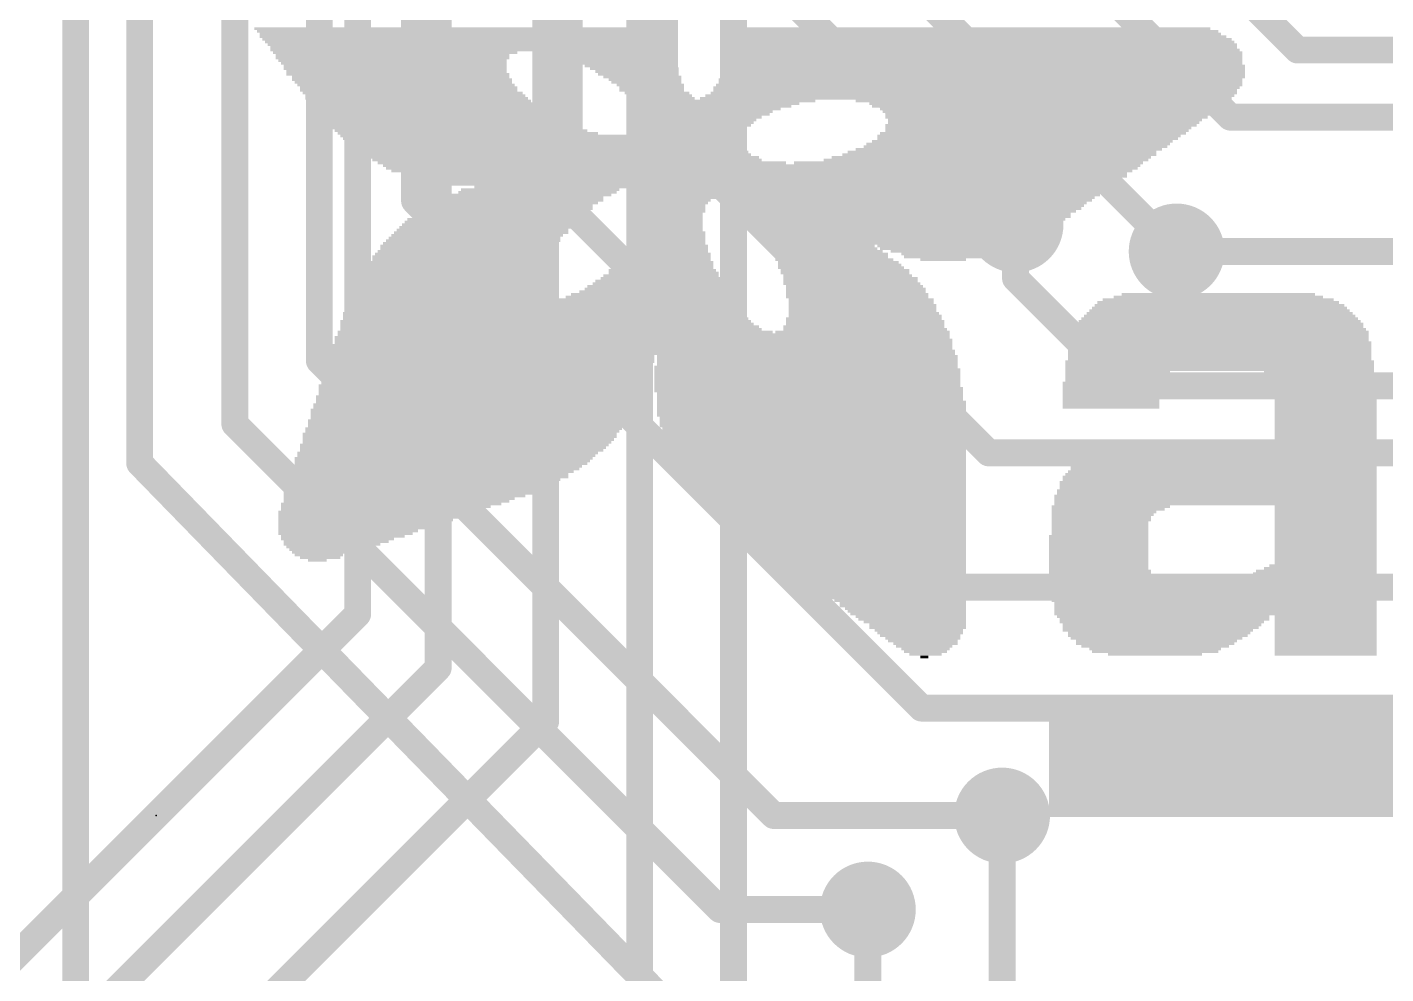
# Model space of a CAD drawing. Extents: x -9.8 to 65.3, y -0.3 to 69.2.
# Drawn here: x 16.69 to 29.54, y 23.01 to 31.97 of the extents above; entities that cross this region are included whole.
import ezdxf

# ---------------------------------------------------------------- set-up
doc = ezdxf.new("R2010")
doc.units = 0
for name, color, linetype in [('1', 12, 'CONTINUOUS'), ('16', 132, 'CONTINUOUS'), ('18', 110, 'CONTINUOUS'), ('21', 40, 'CONTINUOUS'), ('23', 40, 'CONTINUOUS')]:
    doc.layers.add(name, color=color, linetype=linetype)

# ---------------------------------------------------------------- blocks, each defined once
blk = doc.blocks.new('RECT')
blk.add_solid([(-0.5, -0.5), (0.5, -0.5), (-0.5, 0.5), (0.5, 0.5)])
blk = doc.blocks.new('ROUNDV')
at = {"const_width": 0.5}
blk.add_lwpolyline([(0, -0.25, 1), (0, 0.25, 1), (0, -0.25)], format="xyb", dxfattribs=at)

msp = doc.modelspace()

# ---------------------------------------------------------------- linework, layer by layer
at = {"layer": '1', "const_width": 0.254}
for points in [[(17.145, 46.736), (17.145, 18.034)], [(17.75, 43.727), (17.75, 27.843)], [(18.65, 43.727), (18.65, 28.213)], [(19.45, 43.727), (19.45, 28.81)], [(20.35, 43.727), (20.35, 30.323)], [(21.814, 43.727), (21.814, 30.256)], [(22.714, 43.727), (22.714, 31.007)], [(26.289, 34.163), (28.702, 31.75)], [(25.654, 33.528), (28.067, 31.115)], [(24.414, 32.99), (27.559, 29.845)], [(23.514, 32.62), (26.035, 30.099)], [(28.702, 31.75), (47.625, 31.75)], [(28.067, 31.115), (45.466, 31.115)], [(22.714, 31.007), (25.781, 27.94)], [(20.35, 30.323), (25.146, 25.527)], [(21.814, 30.256), (25.4, 26.67)], [(19.45, 28.81), (23.749, 24.511)], [(18.65, 28.213), (23.241, 23.622)], [(25.781, 27.94), (50.546, 27.94)], [(17.75, 27.843), (22.733, 22.733)], [(25.4, 26.67), (49.911, 26.67)], [(25.146, 25.527), (47.879, 25.527)], [(23.749, 24.511), (25.908, 24.511)], [(23.241, 23.622), (24.638, 23.622)]]:
    msp.add_lwpolyline(points, dxfattribs=at)
at = {"layer": '1', "const_width": 0.127}
for points in [[(28.702, 31.8135, 1), (28.702, 31.6865)], [(28.6571, 31.7051, 1), (28.7469, 31.7949)], [(28.067, 31.1785, 1), (28.067, 31.0515)], [(22.7589, 31.0519, 1), (22.6691, 30.9621)], [(28.0221, 31.0701, 1), (28.1119, 31.1599)], [(22.6505, 31.007, 1), (22.7775, 31.007)], [(20.3949, 30.3679, 1), (20.3051, 30.2781)], [(20.2865, 30.323, 1), (20.4135, 30.323)], [(21.8589, 30.3009, 1), (21.7691, 30.2111)], [(21.7505, 30.256, 1), (21.8775, 30.256)], [(25.9901, 30.0541, 1), (26.0799, 30.1439)], [(27.5141, 29.8001, 1), (27.6039, 29.8899)], [(19.4949, 28.8549, 1), (19.4051, 28.7651)], [(19.3865, 28.81, 1), (19.5135, 28.81)], [(18.6949, 28.2579, 1), (18.6051, 28.1681)], [(18.5865, 28.213, 1), (18.7135, 28.213)], [(25.781, 28.0035, 1), (25.781, 27.8765)], [(25.7361, 27.8951, 1), (25.8259, 27.9849)], [(17.7955, 27.8873, 1), (17.7045, 27.7987)], [(17.6865, 27.843, 1), (17.8135, 27.843)], [(25.4, 26.7335, 1), (25.4, 26.6065)], [(25.3551, 26.6251, 1), (25.4449, 26.7149)], [(25.146, 25.5905, 1), (25.146, 25.4635)], [(25.1011, 25.4821, 1), (25.1909, 25.5719)], [(23.749, 24.5745, 1), (23.749, 24.4475)], [(23.7041, 24.4661, 1), (23.7939, 24.5559)], [(25.908, 24.4475, 1), (25.908, 24.5745)], [(23.241, 23.6855, 1), (23.241, 23.5585)], [(23.1961, 23.5771, 1), (23.2859, 23.6669)], [(24.638, 23.5585, 1), (24.638, 23.6855)]]:
    msp.add_lwpolyline(points, format="xyb", dxfattribs=at)
at = {"layer": '16', "const_width": 0.254}
for points in [[(19.812, 37.465), (19.812, 26.416)], [(20.574, 25.908), (20.574, 37.084)], [(21.59, 35.941), (21.59, 25.4)], [(22.479, 34.925), (22.479, 21.717)], [(23.368, 34.163), (23.368, 20.701)], [(26.035, 30.099), (26.035, 29.591)], [(27.559, 29.845), (33.02, 29.845)], [(26.035, 29.591), (27.051, 28.575)], [(27.051, 28.575), (29.845, 28.575)], [(19.812, 26.416), (11.176, 17.78)], [(13.462, 18.796), (20.574, 25.908)], [(21.59, 25.4), (15.875, 19.685)], [(25.908, 24.511), (25.908, 11.811)], [(24.638, 23.622), (24.638, 12.573)]]:
    msp.add_lwpolyline(points, dxfattribs=at)
at = {"layer": '16', "const_width": 0.127}
for points in [[(26.0985, 30.099, 1), (25.9715, 30.099)], [(27.559, 29.9085, 1), (27.559, 29.7815)], [(26.0799, 29.6359, 1), (25.9901, 29.5461)], [(25.9715, 29.591, 1), (26.0985, 29.591)], [(27.051, 28.6385, 1), (27.051, 28.5115)], [(27.0061, 28.5301, 1), (27.0959, 28.6199)], [(19.7485, 26.416, 1), (19.8755, 26.416)], [(19.8569, 26.3711, 1), (19.7671, 26.4609)], [(20.5105, 25.908, 1), (20.6375, 25.908)], [(20.6189, 25.8631, 1), (20.5291, 25.9529)], [(21.5265, 25.4, 1), (21.6535, 25.4)], [(21.6349, 25.3551, 1), (21.5451, 25.4449)], [(25.9715, 24.511, 1), (25.8445, 24.511)], [(24.7015, 23.622, 1), (24.5745, 23.622)]]:
    msp.add_lwpolyline(points, format="xyb", dxfattribs=at)
at = {"layer": '23'}
msp.add_point((17.907, 24.511), dxfattribs=at)

# ---------------------------------------------------------------- block references
at = {"layer": '18', "xscale": 0.9064, "yscale": 0.9064}
for p in [(26.035, 30.099), (26.035, 30.099), (27.559, 29.845), (27.559, 29.845), (25.908, 24.511), (25.908, 24.511), (24.638, 23.622), (24.638, 23.622)]:
    msp.add_blockref('ROUNDV', p, dxfattribs=at)
at = {"layer": '21', "yscale": 0.0254}
for p, xscale in [((20.828, 31.9532), 3.9878), ((20.8407, 31.9278), 3.9624), ((20.8534, 31.9024), 3.937), ((20.8534, 31.877), 3.937), ((25.6794, 31.9024), 4.5974), ((25.7048, 31.877), 4.6482), ((25.6413, 31.9532), 4.4704), ((25.6794, 31.9278), 4.5466), ((20.8661, 31.8516), 3.9116), ((20.8788, 31.8262), 3.8862), ((20.8915, 31.8008), 3.8608), ((20.9042, 31.7754), 3.8354), ((20.9042, 31.75), 3.8354), ((25.7429, 31.7754), 4.7752), ((25.7556, 31.75), 4.8006), ((25.7302, 31.8516), 4.699), ((25.7429, 31.8262), 4.7244), ((25.7556, 31.8008), 4.7498), ((20.1676, 31.7246), 2.3114), ((20.1422, 31.6992), 2.2098), ((20.1422, 31.6738), 2.2098), ((20.1422, 31.6484), 2.159), ((20.1549, 31.623), 2.1336), ((22.2123, 31.7246), 1.2192), ((22.2758, 31.6992), 1.0922), ((22.2885, 31.6738), 1.0668), ((22.3266, 31.6484), 0.9906), ((22.3647, 31.623), 0.9144), ((25.7429, 31.623), 4.8768), ((25.7556, 31.6992), 4.8514), ((25.7556, 31.6738), 4.8514), ((25.7556, 31.6484), 4.8514), ((25.7683, 31.7246), 4.826), ((20.1676, 31.5976), 2.1082), ((20.1676, 31.5722), 2.1082), ((20.1803, 31.5468), 2.0828), ((20.193, 31.5214), 2.1082), ((20.2184, 31.496), 2.0574), ((22.3901, 31.5976), 0.8636), ((22.4282, 31.5722), 0.8382), ((22.4536, 31.5468), 0.7874), ((22.4663, 31.5214), 0.762), ((22.5044, 31.496), 0.7366), ((25.7302, 31.5214), 4.953), ((25.7302, 31.496), 4.953), ((25.7429, 31.5468), 4.9276), ((25.7556, 31.5976), 4.9022), ((25.7556, 31.5722), 4.9022), ((20.2311, 31.4706), 2.0828), ((20.2438, 31.4452), 2.0574), ((20.2692, 31.4198), 2.0574), ((20.2946, 31.3944), 2.0574), ((20.2946, 31.369), 2.0574), ((22.5298, 31.4706), 0.6858), ((22.5425, 31.4452), 0.6604), ((22.5806, 31.4198), 0.635), ((22.5933, 31.3944), 0.6096), ((22.5933, 31.369), 0.6096), ((25.6667, 31.3944), 4.9784), ((25.654, 31.369), 4.953), ((25.6921, 31.4198), 4.9784), ((25.7048, 31.4706), 4.953), ((25.7048, 31.4452), 4.953), ((20.3327, 31.3436), 2.0828), ((20.3581, 31.3182), 2.0828), ((20.3708, 31.2928), 2.1082), ((20.3962, 31.2674), 2.1082), ((20.4343, 31.242), 2.1336), ((22.6441, 31.3436), 0.6096), ((22.6695, 31.3182), 0.6096), ((22.6822, 31.2928), 0.635), ((23.2791, 31.2674), 1.7272), ((23.2029, 31.242), 1.5748), ((25.5651, 31.2928), 5.0292), ((25.6032, 31.3182), 5.0038), ((25.6413, 31.3436), 4.9784), ((26.289, 31.2674), 3.5306), ((26.3271, 31.242), 3.3528), ((20.447, 31.2166), 2.159), ((20.4851, 31.1912), 2.1336), ((20.5232, 31.1658), 2.159), ((20.5359, 31.1404), 2.1844), ((20.574, 31.115), 2.2098), ((20.6248, 31.0896), 2.2606), ((23.1775, 31.2166), 1.4732), ((23.1267, 31.1912), 1.3716), ((23.1013, 31.1658), 1.27), ((23.1013, 31.1404), 1.2192), ((23.0632, 31.115), 1.143), ((23.0378, 31.0896), 1.0922), ((26.3271, 31.2166), 3.302), ((26.3525, 31.1912), 3.2004), ((26.3398, 31.1658), 3.1242), ((26.3398, 31.1404), 3.0734), ((26.3271, 31.115), 3.048), ((26.3144, 31.0896), 2.9718), ((20.6502, 31.0642), 2.2606), ((20.701, 31.0388), 2.3114), ((20.7518, 31.0134), 2.3622), ((20.7899, 30.988), 2.3876), ((20.8534, 30.9626), 2.4638), ((22.9362, 30.9626), 1.0414), ((22.9616, 30.988), 1.0414), ((22.9743, 31.0134), 1.016), ((23.0251, 31.0642), 1.0668), ((23.0124, 31.0388), 1.0414), ((26.2001, 30.9626), 2.8956), ((26.2763, 31.0388), 2.9464), ((26.2509, 31.0134), 2.8956), ((26.2382, 30.988), 2.8702), ((26.3017, 31.0642), 2.9464), ((21.5519, 30.9372), 3.81), ((21.5646, 30.9118), 3.7846), ((21.5773, 30.8864), 3.7084), ((21.6027, 30.861), 3.7084), ((21.6154, 30.8356), 3.683), ((26.035, 30.8356), 2.8702), ((26.0604, 30.861), 2.8702), ((26.0985, 30.8864), 2.8448), ((26.162, 30.9372), 2.8702), ((26.1493, 30.9118), 2.8448), ((21.6408, 30.8102), 3.683), ((21.6789, 30.7848), 3.6576), ((21.7043, 30.7594), 3.6576), ((21.7678, 30.734), 3.683), ((21.7932, 30.7086), 3.683), ((25.7556, 30.7086), 3.0734), ((25.8064, 30.734), 3.0226), ((25.8826, 30.7594), 2.9718), ((25.908, 30.7848), 2.921), ((25.9715, 30.8102), 2.8956), ((21.9329, 30.6832), 3.8608), ((23.6347, 30.6578), 7.1628), ((23.6347, 30.6324), 7.112), ((23.6347, 30.607), 7.0104), ((23.6601, 30.5816), 6.858), ((25.5905, 30.6832), 3.302), ((23.6728, 30.5562), 6.8326), ((23.6982, 30.5308), 6.6802), ((23.7363, 30.5054), 6.5024), ((23.7871, 30.48), 6.4008), ((21.6408, 30.4546), 1.4478), ((24.7269, 30.4546), 4.4196), ((21.3487, 30.3276), 1.5748), ((21.3741, 30.353), 1.524), ((21.4376, 30.3784), 1.5494), ((21.5138, 30.4038), 1.4986), ((21.5392, 30.4292), 1.4986), ((24.7269, 30.4292), 4.318), ((24.7269, 30.4038), 4.2672), ((24.7142, 30.3784), 4.2418), ((22.8981, 30.353), 0.6096), ((22.8727, 30.3276), 0.5588), ((25.019, 30.353), 3.5306), ((25.0317, 30.3276), 3.4544), ((21.1455, 30.2006), 1.6256), ((21.1836, 30.226), 1.6002), ((21.2344, 30.2514), 1.6002), ((21.2471, 30.2768), 1.5748), ((21.2979, 30.3022), 1.5748), ((22.86, 30.3022), 0.5334), ((22.8473, 30.2768), 0.508), ((22.8473, 30.2514), 0.508), ((22.8473, 30.226), 0.508), ((22.8346, 30.2006), 0.4826), ((25.0317, 30.3022), 3.3528), ((25.0444, 30.2768), 3.2766), ((25.0317, 30.2514), 3.2512), ((25.0317, 30.226), 3.1496), ((25.019, 30.2006), 3.0734), ((21.0185, 30.0736), 1.6256), ((21.0439, 30.099), 1.6256), ((21.0693, 30.1244), 1.6256), ((21.0947, 30.1498), 1.6256), ((21.1328, 30.1752), 1.6002), ((22.7965, 30.0736), 0.5588), ((22.8092, 30.099), 0.5334), ((22.8219, 30.1752), 0.508), ((22.8219, 30.1498), 0.508), ((22.8219, 30.1244), 0.508), ((25.019, 30.1752), 3.0734), ((25.019, 30.1498), 2.9718), ((25.0063, 30.1244), 2.8956), ((25.0063, 30.099), 2.8956), ((24.9936, 30.0736), 2.8194), ((20.9042, 29.9466), 1.651), ((20.9169, 29.972), 1.6256), ((20.9423, 29.9974), 1.6256), ((20.9804, 30.0228), 1.651), ((20.9931, 30.0482), 1.6256), ((22.7711, 29.9466), 0.6604), ((22.7838, 29.972), 0.635), ((22.7965, 30.0228), 0.6096), ((22.7965, 29.9974), 0.6096), ((22.7965, 30.0482), 0.5588), ((24.9682, 30.0482), 2.7178), ((24.9682, 30.0228), 2.7178), ((24.9428, 29.9974), 2.6162), ((24.9301, 29.972), 2.54), ((24.9301, 29.9466), 2.4892), ((20.8026, 29.8196), 1.651), ((20.828, 29.845), 1.651), ((20.8534, 29.8958), 1.651), ((20.8534, 29.8704), 1.651), ((20.8788, 29.9212), 1.651), ((22.7457, 29.8196), 0.8128), ((22.7457, 29.845), 0.762), ((22.7584, 29.8704), 0.7366), ((22.7711, 29.8958), 0.7112), ((22.7711, 29.9212), 0.6604), ((24.892, 29.9212), 2.413), ((24.2062, 29.8958), 0.9906), ((24.2189, 29.8704), 1.016), ((24.257, 29.845), 1.0414), ((24.2951, 29.8196), 1.0668), ((25.3746, 29.8958), 1.2954), ((25.3619, 29.8704), 1.2192), ((25.3746, 29.845), 1.0414), ((25.3746, 29.8196), 0.8382), ((20.7518, 29.718), 1.7018), ((20.7391, 29.6926), 1.6764), ((20.7645, 29.7434), 1.6764), ((20.7899, 29.7942), 1.6764), ((20.7772, 29.7688), 1.651), ((22.6949, 29.6926), 0.9652), ((22.7203, 29.7434), 0.9144), ((22.7203, 29.718), 0.9144), ((22.7203, 29.7688), 0.8636), ((22.7457, 29.7942), 0.8128), ((24.2951, 29.7942), 1.0668), ((24.3205, 29.7688), 1.1176), ((24.3586, 29.7434), 1.143), ((24.3713, 29.718), 1.1684), ((24.384, 29.6926), 1.1938), ((25.3619, 29.7942), 0.762), ((25.3492, 29.7688), 0.4318), ((20.6883, 29.591), 1.7272), ((20.6883, 29.5656), 1.7272), ((20.701, 29.6164), 1.7018), ((20.7137, 29.6672), 1.6764), ((20.7137, 29.6418), 1.6764), ((22.6568, 29.5656), 1.1938), ((22.6822, 29.591), 1.143), ((22.6822, 29.6164), 1.0922), ((22.6949, 29.6672), 1.016), ((22.7076, 29.6418), 1.0414), ((24.4221, 29.6672), 1.2192), ((24.4221, 29.6418), 1.2192), ((24.4475, 29.6164), 1.2192), ((24.4729, 29.591), 1.27), ((24.4729, 29.5656), 1.27), ((20.6756, 29.4386), 1.8542), ((20.6629, 29.464), 1.778), ((20.6756, 29.5402), 1.7526), ((20.6756, 29.5148), 1.7526), ((20.6756, 29.4894), 1.7526), ((22.5806, 29.4386), 1.4986), ((22.606, 29.464), 1.397), ((22.6314, 29.4894), 1.3462), ((22.6314, 29.5148), 1.2954), ((22.6441, 29.5402), 1.2192), ((24.4856, 29.5402), 1.2954), ((24.511, 29.5148), 1.2954), ((24.5237, 29.4894), 1.3208), ((24.5237, 29.464), 1.3208), ((24.5364, 29.4386), 1.3462), ((27.9527, 29.4386), 1.8288), ((21.5519, 29.3116), 3.7084), ((21.5392, 29.3878), 3.6322), ((21.5519, 29.3624), 3.6576), ((21.5646, 29.337), 3.683), ((20.6883, 29.4132), 1.8796), ((22.5552, 29.4132), 1.5494), ((24.5364, 29.4132), 1.3462), ((24.5745, 29.3878), 1.3716), ((24.5745, 29.3624), 1.3716), ((24.5872, 29.337), 1.397), ((24.5872, 29.3116), 1.397), ((27.9654, 29.3116), 2.413), ((27.9654, 29.337), 2.3622), ((27.9527, 29.3624), 2.286), ((27.9527, 29.3878), 2.1844), ((27.9527, 29.4132), 1.9812), ((21.59, 29.1846), 3.8862), ((21.5646, 29.2608), 3.7846), ((21.5773, 29.2354), 3.81), ((21.59, 29.21), 3.8354), ((21.5646, 29.2862), 3.7338), ((24.5999, 29.21), 1.4732), ((24.6126, 29.1846), 1.4986), ((24.5872, 29.2862), 1.397), ((24.5999, 29.2608), 1.4224), ((24.6126, 29.2354), 1.4478), ((27.9654, 29.1846), 2.667), ((27.9654, 29.21), 2.6162), ((27.9654, 29.2354), 2.5654), ((27.9654, 29.2608), 2.5146), ((27.9654, 29.2862), 2.4638), ((21.6789, 29.083), 4.1148), ((22.5171, 29.0576), 5.7912), ((21.6027, 29.1592), 3.9116), ((21.6281, 29.1338), 3.9624), ((21.6408, 29.1084), 3.9878), ((24.5872, 29.083), 1.651), ((24.5999, 29.1338), 1.524), ((24.6126, 29.1084), 1.5494), ((24.6126, 29.1592), 1.4986), ((27.9654, 29.083), 2.8194), ((27.9654, 29.0576), 2.8194), ((27.9654, 29.1084), 2.7686), ((27.9654, 29.1592), 2.7178), ((27.9654, 29.1338), 2.7178), ((22.5044, 28.956), 5.8674), ((22.5044, 28.9306), 5.8674), ((22.5171, 28.9052), 5.8928), ((22.5044, 29.0322), 5.8166), ((22.5171, 29.0068), 5.842), ((22.5171, 28.9814), 5.842), ((27.9654, 28.956), 2.8702), ((27.9654, 28.9306), 2.8702), ((27.9654, 28.9052), 2.8702), ((27.9654, 29.0322), 2.8194), ((27.9654, 29.0068), 2.8194), ((27.9781, 28.9814), 2.8448), ((21.0693, 28.8036), 3.0988), ((21.0566, 28.7782), 3.0734), ((21.082, 28.8544), 3.0734), ((21.082, 28.829), 3.0734), ((22.5171, 28.8798), 5.8928), ((24.0665, 28.8544), 2.8448), ((24.0665, 28.829), 2.8448), ((24.0665, 28.8036), 2.8448), ((24.0665, 28.7782), 2.8448), ((27.9654, 28.8036), 2.921), ((27.9654, 28.7782), 2.921), ((27.9654, 28.8798), 2.8702), ((27.9654, 28.8544), 2.8702), ((27.9654, 28.829), 2.8702), ((21.0439, 28.7274), 3.0988), ((21.0439, 28.702), 3.0988), ((21.0312, 28.6766), 3.0734), ((21.0312, 28.6512), 3.0734), ((21.0566, 28.7528), 3.0734), ((24.0538, 28.7528), 2.8702), ((24.0665, 28.7274), 2.8956), ((24.0665, 28.702), 2.8956), ((24.0665, 28.6766), 2.8956), ((24.0665, 28.6512), 2.8956), ((27.9654, 28.7528), 2.921), ((27.9654, 28.7274), 2.921), ((27.0002, 28.702), 0.9906), ((27.0002, 28.6766), 0.9906), ((26.9748, 28.6512), 0.9398), ((28.9052, 28.702), 1.0414), ((28.9179, 28.6766), 1.016), ((28.9306, 28.6512), 0.9906), ((20.9931, 28.575), 3.0988), ((20.9804, 28.5496), 3.0734), ((20.9804, 28.5242), 3.0734), ((21.0185, 28.6258), 3.0988), ((21.0185, 28.6004), 3.0988), ((24.0665, 28.6258), 2.8956), ((24.0665, 28.6004), 2.8956), ((24.0665, 28.575), 2.8956), ((24.0792, 28.5496), 2.921), ((24.0792, 28.5242), 2.921), ((26.9621, 28.6004), 0.9652), ((26.9494, 28.575), 0.9398), ((26.9494, 28.5496), 0.9398), ((26.9494, 28.5242), 0.9398), ((26.9748, 28.6258), 0.9398), ((28.9433, 28.6258), 1.016), ((28.9433, 28.6004), 1.016), ((28.956, 28.575), 0.9906), ((28.956, 28.5496), 0.9906), ((28.956, 28.5242), 0.9906), ((20.9296, 28.3972), 3.0734), ((20.955, 28.4734), 3.0734), ((20.955, 28.448), 3.0734), ((20.955, 28.4226), 3.0734), ((20.9804, 28.4988), 3.0734), ((24.0919, 28.4988), 2.8956), ((24.0919, 28.4734), 2.8956), ((24.0919, 28.448), 2.8956), ((24.1046, 28.4226), 2.921), ((24.1046, 28.3972), 2.921), ((26.9367, 28.4988), 0.9144), ((26.9367, 28.4734), 0.9144), ((26.9367, 28.448), 0.9144), ((26.9367, 28.4226), 0.9144), ((26.9367, 28.3972), 0.9144), ((28.956, 28.4988), 0.9906), ((28.9687, 28.4734), 0.9652), ((28.9687, 28.448), 0.9652), ((28.9687, 28.4226), 0.9652), ((28.9687, 28.3972), 0.9652), ((20.9042, 28.3464), 3.0734), ((20.8915, 28.321), 3.048), ((20.8915, 28.2956), 3.048), ((20.8788, 28.2702), 3.0226), ((20.9169, 28.3718), 3.048), ((24.1046, 28.3718), 2.921), ((24.1046, 28.3464), 2.921), ((24.1046, 28.321), 2.921), ((24.1046, 28.2956), 2.921), ((24.1173, 28.2702), 2.8956), ((26.9367, 28.3718), 0.9144), ((28.9687, 28.3718), 0.9652), ((28.9687, 28.3464), 0.9652), ((28.9687, 28.321), 0.9652), ((28.9687, 28.2956), 0.9652), ((28.9687, 28.2702), 0.9652), ((20.8153, 28.1686), 2.9972), ((20.8026, 28.1432), 2.9718), ((20.8534, 28.2448), 3.0226), ((20.8534, 28.2194), 3.0226), ((20.8407, 28.194), 2.9972), ((24.1173, 28.2448), 2.8956), ((24.1173, 28.2194), 2.8956), ((24.1173, 28.194), 2.8956), ((24.13, 28.1686), 2.8702), ((24.13, 28.1432), 2.8702), ((28.9687, 28.2448), 0.9652), ((28.9687, 28.2194), 0.9652), ((28.9687, 28.194), 0.9652), ((28.9687, 28.1686), 0.9652), ((28.9687, 28.1432), 0.9652), ((20.7264, 28.0162), 2.921), ((20.7772, 28.1178), 2.9718), ((20.7772, 28.0924), 2.9718), ((20.7645, 28.067), 2.9464), ((20.7518, 28.0416), 2.921), ((24.1427, 28.1178), 2.8448), ((24.1427, 28.0924), 2.8448), ((24.1427, 28.067), 2.8448), ((24.1554, 28.0416), 2.8194), ((24.1554, 28.0162), 2.8194), ((27.5336, 28.0162), 0.9906), ((28.9687, 28.1178), 0.9652), ((28.9687, 28.0924), 0.9652), ((28.9687, 28.067), 0.9652), ((28.9687, 28.0416), 0.9652), ((28.9687, 28.0162), 0.9652), ((20.6248, 27.8892), 2.8194), ((20.6629, 27.94), 2.8448), ((20.6502, 27.9146), 2.8194), ((20.7137, 27.9908), 2.8956), ((20.701, 27.9654), 2.8702), ((24.1554, 27.9908), 2.8194), ((24.1681, 27.9654), 2.794), ((24.1808, 27.94), 2.7686), ((24.1808, 27.9146), 2.7686), ((24.1935, 27.8892), 2.7432), ((28.0543, 27.8892), 2.794), ((28.0797, 27.9146), 2.7432), ((28.1051, 27.94), 2.6924), ((27.5971, 27.9654), 1.524), ((27.5463, 27.9908), 1.2192), ((28.9687, 27.9908), 0.9652), ((28.9687, 27.9654), 0.9652), ((20.5486, 27.7876), 2.7178), ((20.5232, 27.7622), 2.667), ((20.6121, 27.8638), 2.794), ((20.5994, 27.8384), 2.7686), ((20.574, 27.813), 2.7178), ((24.1935, 27.8638), 2.7432), ((24.1935, 27.8384), 2.7432), ((24.2189, 27.813), 2.6924), ((24.2189, 27.7876), 2.6924), ((24.2316, 27.7622), 2.667), ((27.9908, 27.7622), 2.921), ((28.0035, 27.813), 2.8956), ((28.0035, 27.7876), 2.8956), ((28.0289, 27.8384), 2.8448), ((28.0416, 27.8638), 2.8194), ((20.4089, 27.6606), 2.54), ((20.3835, 27.6352), 2.4892), ((20.447, 27.686), 2.5654), ((20.4978, 27.7368), 2.6162), ((20.4978, 27.7114), 2.6162), ((24.2316, 27.7368), 2.667), ((24.2443, 27.7114), 2.6416), ((24.257, 27.686), 2.6162), ((24.257, 27.6606), 2.6162), ((24.2697, 27.6352), 2.5908), ((27.9527, 27.6606), 2.9972), ((27.9527, 27.6352), 2.9972), ((27.9654, 27.7114), 2.9718), ((27.9654, 27.686), 2.9718), ((27.9781, 27.7368), 2.9464), ((20.2946, 27.559), 2.3622), ((20.2565, 27.5336), 2.286), ((20.2057, 27.5082), 2.1844), ((20.3581, 27.6098), 2.4384), ((20.3327, 27.5844), 2.3876), ((24.2824, 27.6098), 2.5654), ((24.2951, 27.5844), 2.54), ((24.2951, 27.559), 2.54), ((24.3078, 27.5336), 2.5146), ((24.3332, 27.5082), 2.4638), ((27.9273, 27.5336), 3.048), ((27.9273, 27.5082), 3.048), ((27.94, 27.5844), 3.0226), ((27.94, 27.559), 3.0226), ((27.9527, 27.6098), 2.9972), ((20.0025, 27.3812), 1.8796), ((20.1295, 27.4574), 2.0828), ((20.0787, 27.432), 1.9812), ((20.0533, 27.4066), 1.9304), ((20.1803, 27.4828), 2.1336), ((24.3332, 27.4828), 2.4638), ((24.3459, 27.4574), 2.4384), ((24.3586, 27.432), 2.413), ((24.3713, 27.4066), 2.3876), ((24.384, 27.3812), 2.3622), ((26.9367, 27.432), 1.1176), ((26.9113, 27.4066), 1.0668), ((26.8732, 27.3812), 0.9906), ((27.9273, 27.4828), 3.048), ((27.9273, 27.4574), 3.048), ((28.9687, 27.432), 0.9652), ((28.9687, 27.4066), 0.9652), ((28.9687, 27.3812), 0.9652), ((19.9517, 27.3558), 1.778), ((19.9263, 27.3304), 1.7272), ((19.8882, 27.305), 1.651), ((19.8374, 27.2796), 1.5494), ((19.812, 27.2542), 1.4986), ((24.4094, 27.3558), 2.3114), ((24.4094, 27.3304), 2.3114), ((24.4348, 27.305), 2.2606), ((24.4475, 27.2796), 2.2352), ((24.4475, 27.2542), 2.2352), ((26.8605, 27.3558), 0.9652), ((26.8478, 27.3304), 0.9398), ((26.8478, 27.305), 0.9398), ((26.8351, 27.2796), 0.9144), ((26.8351, 27.2542), 0.9144), ((28.9687, 27.3558), 0.9652), ((28.9687, 27.3304), 0.9652), ((28.9687, 27.305), 0.9652), ((28.9687, 27.2796), 0.9652), ((28.9687, 27.2542), 0.9652), ((19.7739, 27.2288), 1.4224), ((19.7231, 27.2034), 1.3208), ((19.6977, 27.178), 1.27), ((19.6723, 27.1526), 1.1684), ((19.6215, 27.1272), 1.0668), ((24.4729, 27.2288), 2.1844), ((24.4856, 27.2034), 2.159), ((24.511, 27.178), 2.1082), ((24.5237, 27.1526), 2.0828), ((24.5491, 27.1272), 2.032), ((26.8224, 27.1526), 0.9398), ((26.8224, 27.1272), 0.9398), ((26.8351, 27.2288), 0.9144), ((26.8351, 27.2034), 0.9144), ((26.8351, 27.178), 0.9144), ((28.9687, 27.2288), 0.9652), ((28.9687, 27.2034), 0.9652), ((28.9687, 27.178), 0.9652), ((28.9687, 27.1526), 0.9652), ((28.9687, 27.1272), 0.9652), ((19.6088, 27.1018), 0.9906), ((19.5707, 27.0764), 0.9144), ((19.5326, 27.051), 0.7874), ((19.5199, 27.0256), 0.7112), ((19.4818, 27.0002), 0.5842), ((24.5618, 27.1018), 2.0066), ((24.5745, 27.0764), 1.9812), ((24.5999, 27.051), 1.9304), ((24.5999, 27.0256), 1.9304), ((24.6253, 27.0002), 1.8796), ((26.8224, 27.1018), 0.9398), ((26.8224, 27.0764), 0.9398), ((26.8224, 27.051), 0.9398), ((26.8224, 27.0256), 0.9398), ((26.8224, 27.0002), 0.9398), ((28.9687, 27.1018), 0.9652), ((28.9687, 27.0764), 0.9652), ((28.9687, 27.051), 0.9652), ((28.9687, 27.0256), 0.9652), ((28.9687, 27.0002), 0.9652), ((19.4437, 26.9748), 0.4572), ((19.4564, 26.9494), 0.381), ((19.431, 26.924), 0.1778), ((24.6507, 26.9748), 1.8288), ((24.6634, 26.9494), 1.8034), ((24.6761, 26.924), 1.778), ((24.7015, 26.8986), 1.7272), ((24.7142, 26.8732), 1.7018), ((26.8224, 26.9748), 0.9398), ((26.8224, 26.9494), 0.9398), ((26.8224, 26.924), 0.9398), ((26.8224, 26.8986), 0.9398), ((26.8224, 26.8732), 0.9398), ((28.9433, 26.8732), 1.016), ((28.9687, 26.9748), 0.9652), ((28.9687, 26.9494), 0.9652), ((28.9687, 26.924), 0.9652), ((28.9687, 26.8986), 0.9652), ((24.7396, 26.8478), 1.651), ((24.7523, 26.8224), 1.6256), ((24.765, 26.797), 1.6002), ((24.7904, 26.7716), 1.5494), ((24.8031, 26.7462), 1.524), ((24.8158, 26.7208), 1.4986), ((26.8224, 26.8478), 0.9398), ((26.8351, 26.8224), 0.9652), ((26.8351, 26.797), 0.9652), ((26.8478, 26.7716), 0.9906), ((26.8859, 26.7462), 1.016), ((26.9113, 26.7208), 1.0668), ((28.7274, 26.7208), 1.4478), ((28.7782, 26.7462), 1.3462), ((28.829, 26.7716), 1.2446), ((28.8671, 26.797), 1.1684), ((28.8798, 26.8224), 1.143), ((28.9179, 26.8478), 1.0668), ((24.8412, 26.6954), 1.4478), ((24.8539, 26.67), 1.4224), ((24.8666, 26.6446), 1.397), ((24.892, 26.6192), 1.3462), ((24.9047, 26.5938), 1.3208), ((27.9146, 26.6954), 3.0734), ((27.9146, 26.67), 3.0734), ((27.9146, 26.6446), 3.0734), ((27.9146, 26.6192), 3.0734), ((27.9146, 26.5938), 3.0734), ((24.9174, 26.5684), 1.2954), ((24.9428, 26.543), 1.2446), ((24.9682, 26.5176), 1.1938), ((24.9682, 26.4922), 1.1938), ((24.9936, 26.4668), 1.143), ((27.9146, 26.5684), 3.0734), ((27.9146, 26.543), 3.0734), ((27.9273, 26.5176), 3.048), ((27.9273, 26.4922), 3.048), ((27.9273, 26.4668), 3.048), ((25.0063, 26.4414), 1.1176), ((25.019, 26.416), 1.0922), ((25.0444, 26.3906), 1.0414), ((25.0571, 26.3652), 1.016), ((25.0825, 26.3398), 0.9652), ((27.9273, 26.4414), 3.048), ((27.9273, 26.416), 3.048), ((27.432, 26.3906), 2.0066), ((27.4447, 26.3652), 1.9812), ((27.4193, 26.3398), 1.9304), ((28.9687, 26.3906), 0.9652), ((28.9687, 26.3652), 0.9652), ((28.9687, 26.3398), 0.9652), ((25.1079, 26.3144), 0.9144), ((25.1079, 26.289), 0.9144), ((25.1206, 26.2636), 0.8382), ((25.1333, 26.2382), 0.8128), ((25.1333, 26.2128), 0.762), ((27.4193, 26.3144), 1.8796), ((27.4066, 26.289), 1.8542), ((27.3812, 26.2636), 1.8034), ((27.3939, 26.2382), 1.7272), ((27.3812, 26.2128), 1.7018), ((28.9687, 26.3144), 0.9652), ((28.9687, 26.289), 0.9652), ((28.9687, 26.2636), 0.9652), ((28.9687, 26.2382), 0.9652), ((28.9687, 26.2128), 0.9652), ((25.1587, 26.1874), 0.7112), ((25.1587, 26.162), 0.6604), ((25.1841, 26.1366), 0.6096), ((25.1714, 26.1112), 0.5334), ((25.1841, 26.0858), 0.4572), ((27.3685, 26.1874), 1.6256), ((27.3685, 26.162), 1.524), ((27.3558, 26.1366), 1.4986), ((27.3558, 26.1112), 1.397), ((27.3558, 26.0858), 1.2446), ((28.9687, 26.1874), 0.9652), ((28.9687, 26.162), 0.9652), ((28.9687, 26.1366), 0.9652), ((28.9687, 26.1112), 0.9652), ((28.9687, 26.0858), 0.9652), ((25.1841, 26.0604), 0.4064), ((25.1841, 26.035), 0.3048), ((25.1714, 26.0096), 0.0762), ((27.3558, 26.0604), 1.1938), ((27.3558, 26.035), 0.889), ((28.9687, 26.0604), 0.9652), ((28.9687, 26.035), 0.9652), ((36.957, 25.5524), 21.209), ((36.957, 25.527), 21.209), ((36.957, 25.5016), 21.209), ((36.957, 25.4762), 21.209), ((36.957, 25.4508), 21.209), ((36.957, 25.4254), 21.209), ((31.5341, 25.4), 10.3632), ((31.5341, 25.3746), 10.3632), ((31.5341, 25.3492), 10.3632), ((31.5341, 25.3238), 10.3632), ((31.5341, 25.2984), 10.3632), ((31.5341, 25.273), 10.3632), ((31.5341, 25.2476), 10.3632), ((31.5341, 25.2222), 10.3632), ((31.5341, 25.1968), 10.3632), ((31.5341, 25.1714), 10.3632), ((31.5341, 25.146), 10.3632), ((31.5341, 25.1206), 10.3632), ((31.5341, 25.0952), 10.3632), ((31.5341, 25.0698), 10.3632), ((31.5341, 25.0444), 10.3632), ((31.5341, 25.019), 10.3632), ((31.5341, 24.9936), 10.3632), ((31.5341, 24.9682), 10.3632), ((31.5341, 24.9428), 10.3632), ((31.5341, 24.9174), 10.3632), ((31.5341, 24.892), 10.3632), ((31.5341, 24.8666), 10.3632), ((31.5341, 24.8412), 10.3632), ((31.5341, 24.8158), 10.3632), ((31.5341, 24.7904), 10.3632), ((31.5341, 24.765), 10.3632), ((31.5341, 24.7396), 10.3632), ((31.5341, 24.7142), 10.3632), ((31.5341, 24.6888), 10.3632), ((31.5341, 24.6634), 10.3632), ((31.5341, 24.638), 10.3632), ((31.5341, 24.6126), 10.3632), ((31.5341, 24.5872), 10.3632), ((31.5341, 24.5618), 10.3632), ((31.5341, 24.5364), 10.3632), ((31.5341, 24.511), 10.3632)]:
    msp.add_blockref('RECT', p, dxfattribs=dict(at, xscale=xscale))

doc.saveas('drawing.dxf')
